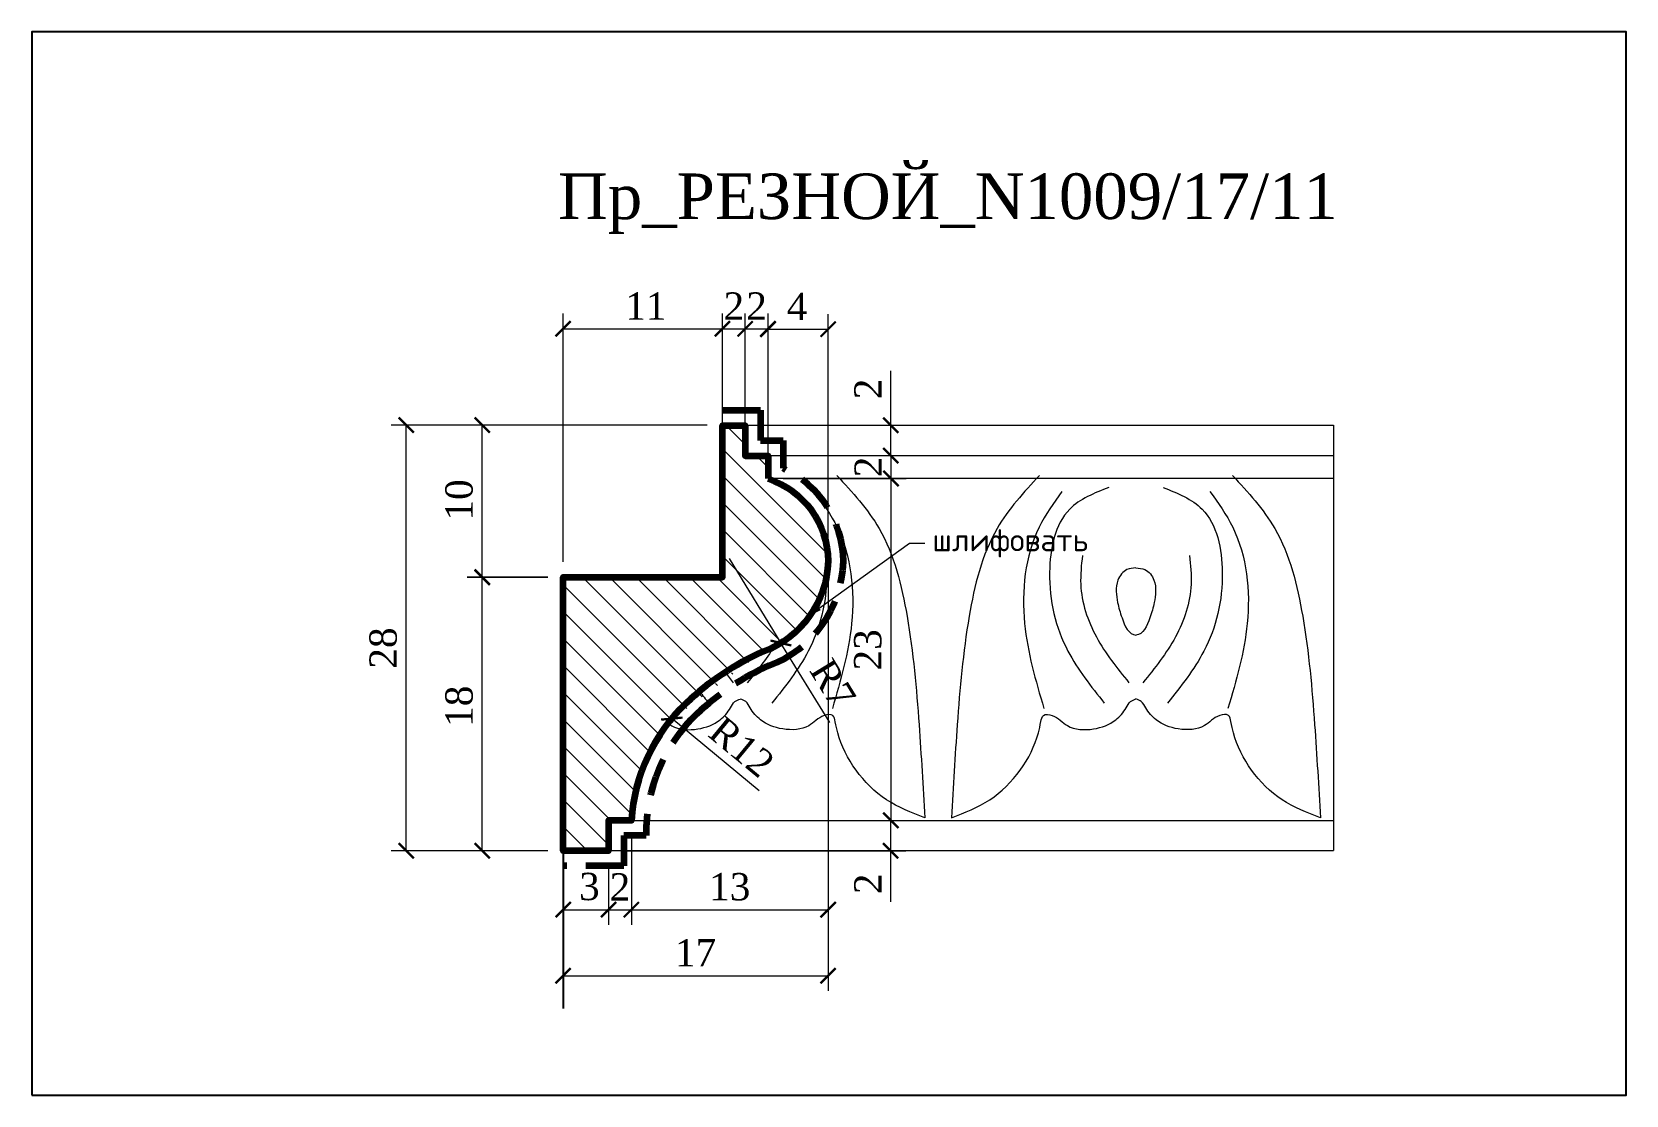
# Model space of a CAD drawing. Header units: millimetres. Extents: x 303772 to 303877, y -93315 to -93245.
import ezdxf
from ezdxf import colors
from ezdxf.entities.mleader import LeaderData, LeaderLine
from ezdxf.math import Vec2, Vec3

# ---------------------------------------------------------------- set-up
doc = ezdxf.new("R2010")
doc.units = ezdxf.units.MM
doc.header["$MEASUREMENT"] = 0
doc.linetypes.add('HIDDEN', pattern=[0.375, 0.25, -0.125])
for name, color, linetype, lineweight in [('0.15', 7, 'Continuous', 15), ('линия 15', 7, 'Continuous', 15), ('линия 50', 1, 'Continuous', 211), ('служебный слой РАЗМЕРЫ', 7, 'Continuous', 9)]:
    doc.layers.add(name, color=color, linetype=linetype, lineweight=lineweight)
doc.layers.add('Outside panel', color=7, linetype='Continuous', lineweight=18, true_color=0x7f5e57)
doc.layers.add('размеры в модели', color=7, linetype='Continuous')
doc.styles.add('ELECT', font='times.ttf')
doc.styles.get("Standard").update_dxf_attribs({"font": 'times.ttf'})
doc.styles.add('ЕСКД профили текст', font='isocpeur.ttf')
doc.dimstyles.new('M_1', dxfattribs={"dimtxt": 1.8, "dimasz": 1, "dimexe": 1, "dimexo": 1, "dimgap": 0.6, "dimtad": 1, "dimdec": 0, "dimdsep": 46, "dimtxsty": 'Standard', "dimblk": 'ARCHTICK', "dimcen": -5, "dimclrd": 7, "dimclre": 7, "dimclrt": 7, "dimadec": 0, "dimazin": 0, "dimtfac": 1, "dimtdec": 0, "dimtmove": 0, "dimatfit": 3, "dimfxl": 1, "dimtolj": 1, "dimtzin": 0, "dimlwd": 5, "dimlwe": 5, "dimarcsym": 0})

# ---------------------------------------------------------------- blocks, each defined once
blk = doc.blocks.new('_ArchTick')
at = {"color": 0, "linetype": 'ByBlock', "const_width": 0.15}
blk.add_lwpolyline([(-0.5, -0.5), (0.5, 0.5)], dxfattribs=at)
blk = doc.blocks.new('*D18')
at = {"layer": 'Defpoints', "color": 0, "ltscale": 1000, "transparency": 16777216}
for p in [(303814.1040802358, -93289.7440319892), (303823.1504737397, -93297.22378696245)]:
    blk.add_point(p, dxfattribs=at)
at = {"layer": 'линия 15', "color": 7, "lineweight": 5, "ltscale": 1000, "transparency": 16777216}
blk.add_line((303819.8648152676, -93294.5071330509), (303814.1040802358, -93289.7440319892), dxfattribs=at)
at = {"layer": 'линия 15', "color": 7, "lineweight": 5, "ltscale": 1000, "transparency": 16777216, "rotation": 140.4153169936644}
blk.add_blockref('_ArchTick', (303814.1040802358, -93289.7440319892), dxfattribs=at)
at = {"layer": 'линия 15', "color": 7, "ltscale": 1000, "transparency": 16777216, "insert": (303818.710958347, -93291.60677507563), "char_height": 1.8, "attachment_point": 5, "rotation": 320.41531699366436}
blk.add_mtext('\\A1;R12', dxfattribs=at)
blk = doc.blocks.new('*D17')
at = {"layer": 'Defpoints', "color": 0, "ltscale": 1000, "transparency": 16777216}
for p in [(303817.8782599604, -93279.2067018626), (303821.290195936, -93284.76768922477)]:
    blk.add_point(p, dxfattribs=at)
at = {"layer": 'линия 15', "color": 7, "lineweight": 5, "ltscale": 1000, "transparency": 16777216}
for p in [(303817.8782599604, -93279.2067018626), (303824.5002090523, -93289.99957003954)]:
    blk.add_line(p, (303821.290195936, -93284.76768922477), dxfattribs=at)
at = {"layer": 'линия 15', "color": 7, "lineweight": 5, "ltscale": 1000, "transparency": 16777216, "rotation": 121.5311385357917}
blk.add_blockref('_ArchTick', (303821.290195936, -93284.76768922477), dxfattribs=at)
at = {"layer": 'линия 15', "color": 7, "ltscale": 1000, "transparency": 16777216, "insert": (303824.7121846901, -93287.44204135826), "char_height": 1.8, "attachment_point": 5, "rotation": 301.5311385357917}
blk.add_mtext('\\A1;R7', dxfattribs=at)
blk = doc.blocks.new('*D15')
at = {"layer": 'Defpoints', "color": 0, "ltscale": 1000, "transparency": 16777216}
for p in [(303811.4383564073, -93296.44258437595), (303809.9383564073, -93298.44258437595), (303811.4383564073, -93302.32369534459)]:
    blk.add_point(p, dxfattribs=at)
at = {"layer": 'линия 15', "color": 7, "lineweight": 5, "ltscale": 1000, "transparency": 16777216}
for p, q in [((303811.4383564073, -93297.44258437595), (303811.4383564073, -93303.32369534459)), ((303809.9383564073, -93299.44258437595), (303809.9383564073, -93303.32369534459)), ((303809.9383564073, -93302.32369534459), (303811.4383564073, -93302.32369534459))]:
    blk.add_line(p, q, dxfattribs=at)
at = {"layer": 'линия 15', "color": 7, "lineweight": 5, "ltscale": 1000, "transparency": 16777216, "rotation": 180}
blk.add_blockref('_ArchTick', (303809.9383564073, -93302.32369534459), dxfattribs=at)
at = {"layer": 'линия 15', "color": 7, "lineweight": 5, "ltscale": 1000, "transparency": 16777216}
blk.add_blockref('_ArchTick', (303811.4383564073, -93302.32369534459), dxfattribs=at)
at = {"layer": 'линия 15', "color": 7, "ltscale": 1000, "transparency": 16777216, "insert": (303810.6883564073, -93300.82369534459), "char_height": 1.8, "attachment_point": 5}
blk.add_mtext('\\A1;2', dxfattribs=at)
blk = doc.blocks.new('*D14')
at = {"layer": 'Defpoints', "color": 0, "ltscale": 1000, "transparency": 16777216}
for p in [(303806.9507867999, -93298.44258437595), (303809.9383564073, -93298.44258437595), (303809.9383564073, -93302.32369534459)]:
    blk.add_point(p, dxfattribs=at)
at = {"layer": 'линия 15', "color": 7, "lineweight": 5, "ltscale": 1000, "transparency": 16777216}
for p, q in [((303806.9507867999, -93299.44258437595), (303806.9507867999, -93303.32369534459)), ((303809.9383564073, -93299.44258437595), (303809.9383564073, -93303.32369534459)), ((303806.9507867999, -93302.32369534459), (303809.9383564073, -93302.32369534459))]:
    blk.add_line(p, q, dxfattribs=at)
at = {"layer": 'линия 15', "color": 7, "lineweight": 5, "ltscale": 1000, "transparency": 16777216, "rotation": 180}
blk.add_blockref('_ArchTick', (303806.9507867999, -93302.32369534459), dxfattribs=at)
at = {"layer": 'линия 15', "color": 7, "lineweight": 5, "ltscale": 1000, "transparency": 16777216}
blk.add_blockref('_ArchTick', (303809.9383564073, -93302.32369534459), dxfattribs=at)
at = {"layer": 'линия 15', "color": 7, "ltscale": 1000, "transparency": 16777216, "insert": (303808.6732003199, -93300.80812216506), "char_height": 1.8, "attachment_point": 5}
blk.add_mtext('\\A1;3', dxfattribs=at)
blk = doc.blocks.new('*D13')
at = {"layer": 'Defpoints', "color": 0, "ltscale": 1000, "transparency": 16777216}
for p in [(303811.4383564073, -93296.44258437595), (303809.9383564073, -93298.44258437595), (303828.5172281229, -93298.44258437595)]:
    blk.add_point(p, dxfattribs=at)
at = {"layer": 'линия 15', "color": 7, "lineweight": 5, "ltscale": 1000, "transparency": 16777216}
for p, q in [((303812.4383564073, -93296.44258437595), (303829.5172281229, -93296.44258437595)), ((303828.5172281229, -93296.44258437595), (303828.5172281229, -93298.44258437595)), ((303810.9383564073, -93298.44258437595), (303829.5172281229, -93298.44258437595)), ((303828.5172281229, -93298.44258437595), (303828.5172281229, -93301.80408401562))]:
    blk.add_line(p, q, dxfattribs=at)
for p, rotation in [((303828.5172281229, -93296.44258437595), 90), ((303828.5172281229, -93298.44258437595), 270)]:
    blk.add_blockref('_ArchTick', p, dxfattribs=dict(at, rotation=rotation))
at = {"layer": 'линия 15', "color": 7, "ltscale": 1000, "transparency": 16777216, "insert": (303827.0172281229, -93300.62333419581), "char_height": 1.8, "attachment_point": 5, "rotation": 90}
blk.add_mtext('\\A1;2', dxfattribs=at)
blk = doc.blocks.new('*D12')
at = {"layer": 'Defpoints', "color": 0, "ltscale": 1000, "transparency": 16777216}
for p in [(303820.4383564073, -93273.94258437595), (303811.4383564073, -93296.44258437595), (303828.5321165839, -93296.44258437595)]:
    blk.add_point(p, dxfattribs=at)
at = {"layer": 'линия 15', "color": 7, "lineweight": 5, "ltscale": 1000, "transparency": 16777216}
for p, q in [((303821.4383564073, -93273.94258437595), (303829.5321165839, -93273.94258437595)), ((303828.5321165839, -93273.94258437595), (303828.5321165839, -93296.44258437595)), ((303812.4383564073, -93296.44258437595), (303829.5321165839, -93296.44258437595))]:
    blk.add_line(p, q, dxfattribs=at)
for p, rotation in [((303828.5321165839, -93273.94258437595), 90), ((303828.5321165839, -93296.44258437595), 270)]:
    blk.add_blockref('_ArchTick', p, dxfattribs=dict(at, rotation=rotation))
at = {"layer": 'линия 15', "color": 7, "ltscale": 1000, "transparency": 16777216, "insert": (303827.0165434044, -93285.2201961161), "char_height": 1.8, "attachment_point": 5, "rotation": 90}
blk.add_mtext('\\A1;23', dxfattribs=at)
blk = doc.blocks.new('*D11')
at = {"layer": 'Defpoints', "color": 0, "ltscale": 1000, "transparency": 16777216}
for p in [(303824.4001533333, -93264.10693706243), (303820.4383564073, -93273.92287966357), (303824.4001533333, -93279.38218512373)]:
    blk.add_point(p, dxfattribs=at)
at = {"layer": 'линия 15', "color": 7, "lineweight": 5, "ltscale": 1000, "transparency": 16777216}
for p, q in [((303820.4383564073, -93272.92287966357), (303820.4383564073, -93263.10693706243)), ((303820.4383564073, -93264.10693706243), (303824.4001533333, -93264.10693706243)), ((303824.4001533333, -93278.38218512373), (303824.4001533333, -93263.10693706243))]:
    blk.add_line(p, q, dxfattribs=at)
at = {"layer": 'линия 15', "color": 7, "lineweight": 5, "ltscale": 1000, "transparency": 16777216, "rotation": 180}
blk.add_blockref('_ArchTick', (303820.4383564073, -93264.10693706243), dxfattribs=at)
at = {"layer": 'линия 15', "color": 7, "lineweight": 5, "ltscale": 1000, "transparency": 16777216}
blk.add_blockref('_ArchTick', (303824.4001533333, -93264.10693706243), dxfattribs=at)
at = {"layer": 'линия 15', "color": 7, "ltscale": 1000, "transparency": 16777216, "insert": (303822.3499695255, -93262.60693706243), "char_height": 1.8, "attachment_point": 5}
blk.add_mtext('\\A1;4', dxfattribs=at)
blk = doc.blocks.new('*D10')
at = {"layer": 'Defpoints', "color": 0, "ltscale": 1000, "transparency": 16777216}
for p in [(303820.4383564073, -93272.42287966357), (303820.4383564073, -93273.92287966357), (303828.5321165839, -93273.92287966357)]:
    blk.add_point(p, dxfattribs=at)
at = {"layer": 'размеры в модели', "color": 7, "lineweight": 5, "ltscale": 1000, "transparency": 16777216}
for p, q in [((303821.4383564073, -93272.42287966357), (303829.5321165839, -93272.42287966357)), ((303828.5321165839, -93272.42287966357), (303828.5321165839, -93273.92287966357)), ((303821.4383564073, -93273.92287966357), (303829.5321165839, -93273.92287966357))]:
    blk.add_line(p, q, dxfattribs=at)
for p, rotation in [((303828.5321165839, -93272.42287966357), 90), ((303828.5321165839, -93273.92287966357), 270)]:
    blk.add_blockref('_ArchTick', p, dxfattribs=dict(at, rotation=rotation))
at = {"layer": 'размеры в модели', "color": 7, "ltscale": 1000, "transparency": 16777216, "insert": (303827.0321165839, -93273.17287966351), "char_height": 1.8, "attachment_point": 5, "rotation": 90}
blk.add_mtext('\\A1;2', dxfattribs=at)
blk = doc.blocks.new('*D9')
at = {"layer": 'Defpoints', "color": 0, "ltscale": 1000, "transparency": 16777216}
for p in [(303818.9383564073, -93270.42287966357), (303818.9929160411, -93272.42287966357), (303828.5206639215, -93272.42287966357)]:
    blk.add_point(p, dxfattribs=at)
at = {"layer": 'размеры в модели', "color": 7, "lineweight": 5, "ltscale": 1000, "transparency": 16777216}
for p, q in [((303828.5206639215, -93270.42287966357), (303828.5206639215, -93266.85657850916)), ((303819.9383564073, -93270.42287966357), (303829.5206639215, -93270.42287966357)), ((303828.5206639215, -93272.42287966357), (303828.5206639215, -93270.42287966357)), ((303819.9929160411, -93272.42287966357), (303829.5206639215, -93272.42287966357))]:
    blk.add_line(p, q, dxfattribs=at)
for p, rotation in [((303828.5206639215, -93270.42287966357), 90), ((303828.5206639215, -93272.42287966357), 270)]:
    blk.add_blockref('_ArchTick', p, dxfattribs=dict(at, rotation=rotation))
at = {"layer": 'размеры в модели', "color": 7, "ltscale": 1000, "transparency": 16777216, "insert": (303827.0206639215, -93268.03732832885), "char_height": 1.8, "attachment_point": 5, "rotation": 90}
blk.add_mtext('\\A1;2', dxfattribs=at)
blk = doc.blocks.new('*D8')
at = {"layer": 'Defpoints', "color": 0, "ltscale": 1000, "transparency": 16777216}
for p in [(303820.4383564073, -93264.0809872837), (303818.9383564073, -93272.42287966357), (303820.4383564073, -93272.42287966357)]:
    blk.add_point(p, dxfattribs=at)
at = {"layer": 'размеры в модели', "color": 7, "lineweight": 5, "ltscale": 1000, "transparency": 16777216}
for p, q in [((303818.9383564073, -93271.42287966357), (303818.9383564073, -93263.0809872837)), ((303820.4383564073, -93271.42287966357), (303820.4383564073, -93263.0809872837)), ((303818.9383564073, -93264.0809872837), (303820.4383564073, -93264.0809872837))]:
    blk.add_line(p, q, dxfattribs=at)
at = {"layer": 'размеры в модели', "color": 7, "lineweight": 5, "ltscale": 1000, "transparency": 16777216, "rotation": 180}
blk.add_blockref('_ArchTick', (303818.9383564073, -93264.0809872837), dxfattribs=at)
at = {"layer": 'размеры в модели', "color": 7, "lineweight": 5, "ltscale": 1000, "transparency": 16777216}
blk.add_blockref('_ArchTick', (303820.4383564073, -93264.0809872837), dxfattribs=at)
at = {"layer": 'размеры в модели', "color": 7, "ltscale": 1000, "transparency": 16777216, "insert": (303819.6883564073, -93262.5809872837), "char_height": 1.8, "attachment_point": 5}
blk.add_mtext('\\A1;2', dxfattribs=at)
blk = doc.blocks.new('*D7')
at = {"layer": 'Defpoints', "color": 0, "ltscale": 1000, "transparency": 16777216}
for p in [(303818.9383564073, -93264.0809872837), (303817.4383564073, -93270.42287966357), (303818.9383564073, -93270.42287966357)]:
    blk.add_point(p, dxfattribs=at)
at = {"layer": 'размеры в модели', "color": 7, "lineweight": 5, "ltscale": 1000, "transparency": 16777216}
for p, q in [((303817.4383564073, -93269.42287966357), (303817.4383564073, -93263.0809872837)), ((303818.9383564073, -93269.42287966357), (303818.9383564073, -93263.0809872837)), ((303817.4383564073, -93264.0809872837), (303818.9383564073, -93264.0809872837))]:
    blk.add_line(p, q, dxfattribs=at)
at = {"layer": 'размеры в модели', "color": 7, "lineweight": 5, "ltscale": 1000, "transparency": 16777216, "rotation": 180}
blk.add_blockref('_ArchTick', (303817.4383564073, -93264.0809872837), dxfattribs=at)
at = {"layer": 'размеры в модели', "color": 7, "lineweight": 5, "ltscale": 1000, "transparency": 16777216}
blk.add_blockref('_ArchTick', (303818.9383564073, -93264.0809872837), dxfattribs=at)
at = {"layer": 'размеры в модели', "color": 7, "ltscale": 1000, "transparency": 16777216, "insert": (303818.1883564073, -93262.5809872837), "char_height": 1.8, "attachment_point": 5}
blk.add_mtext('\\A1;2', dxfattribs=at)
blk = doc.blocks.new('*D6')
at = {"layer": 'Defpoints', "color": 0, "ltscale": 1000, "transparency": 16777216}
for p in [(303817.4383564073, -93264.0809872837), (303806.9383564073, -93280.42287966357), (303817.4383564073, -93280.42287966357)]:
    blk.add_point(p, dxfattribs=at)
at = {"layer": 'размеры в модели', "color": 7, "lineweight": 5, "ltscale": 1000, "transparency": 16777216}
for p, q in [((303806.9383564073, -93279.42287966357), (303806.9383564073, -93263.0809872837)), ((303817.4383564073, -93279.42287966357), (303817.4383564073, -93263.0809872837)), ((303806.9383564073, -93264.0809872837), (303817.4383564073, -93264.0809872837))]:
    blk.add_line(p, q, dxfattribs=at)
at = {"layer": 'размеры в модели', "color": 7, "lineweight": 5, "ltscale": 1000, "transparency": 16777216, "rotation": 180}
blk.add_blockref('_ArchTick', (303806.9383564073, -93264.0809872837), dxfattribs=at)
at = {"layer": 'размеры в модели', "color": 7, "lineweight": 5, "ltscale": 1000, "transparency": 16777216}
blk.add_blockref('_ArchTick', (303817.4383564073, -93264.0809872837), dxfattribs=at)
at = {"layer": 'размеры в модели', "color": 7, "ltscale": 1000, "transparency": 16777216, "insert": (303812.3934848806, -93262.5809872837), "char_height": 1.8, "attachment_point": 5}
blk.add_mtext('\\A1;11', dxfattribs=at)
blk = doc.blocks.new('*D5')
at = {"layer": 'Defpoints', "color": 0, "ltscale": 1000, "transparency": 16777216}
for p in [(303801.6149678831, -93270.42287966357), (303817.4383564073, -93270.42287966357), (303806.9383564073, -93280.45831972903)]:
    blk.add_point(p, dxfattribs=at)
at = {"layer": 'размеры в модели', "color": 7, "lineweight": 5, "ltscale": 1000, "transparency": 16777216}
for p, q in [((303816.4383564073, -93270.42287966357), (303800.6149678831, -93270.42287966357)), ((303801.6149678831, -93280.45831972903), (303801.6149678831, -93270.42287966357)), ((303805.9383564073, -93280.45831972903), (303800.6149678831, -93280.45831972903))]:
    blk.add_line(p, q, dxfattribs=at)
for p, rotation in [((303801.6149678831, -93270.42287966357), 90), ((303801.6149678831, -93280.45831972903), 270)]:
    blk.add_blockref('_ArchTick', p, dxfattribs=dict(at, rotation=rotation))
at = {"layer": 'размеры в модели', "color": 7, "ltscale": 1000, "transparency": 16777216, "insert": (303800.0993947036, -93275.34815012499), "char_height": 1.8, "attachment_point": 5, "rotation": 90}
blk.add_mtext('\\A1;10', dxfattribs=at)
blk = doc.blocks.new('*D4')
at = {"layer": 'Defpoints', "color": 0, "ltscale": 1000, "transparency": 16777216}
for p in [(303801.6149678831, -93280.42287966357), (303806.9383564073, -93280.42287966357), (303806.9383564073, -93298.44258437595)]:
    blk.add_point(p, dxfattribs=at)
at = {"layer": 'размеры в модели', "color": 7, "lineweight": 5, "ltscale": 1000, "transparency": 16777216}
for p, q in [((303805.9383564073, -93280.42287966357), (303800.6149678831, -93280.42287966357)), ((303801.6149678831, -93298.44258437595), (303801.6149678831, -93280.42287966357)), ((303805.9383564073, -93298.44258437595), (303800.6149678831, -93298.44258437595))]:
    blk.add_line(p, q, dxfattribs=at)
for p, rotation in [((303801.6149678831, -93280.42287966357), 90), ((303801.6149678831, -93298.44258437595), 270)]:
    blk.add_blockref('_ArchTick', p, dxfattribs=dict(at, rotation=rotation))
at = {"layer": 'размеры в модели', "color": 7, "ltscale": 1000, "transparency": 16777216, "insert": (303800.0993947036, -93288.93301763834), "char_height": 1.8, "attachment_point": 5, "rotation": 90}
blk.add_mtext('\\A1;18', dxfattribs=at)
blk = doc.blocks.new('*D3')
at = {"layer": 'Defpoints', "color": 0, "ltscale": 1000, "transparency": 16777216}
for p in [(303824.3952533341, -93279.16652305529), (303806.9383564073, -93298.44258437595), (303824.3952533341, -93306.67749286888)]:
    blk.add_point(p, dxfattribs=at)
at = {"layer": 'размеры в модели', "color": 7, "lineweight": 5, "ltscale": 1000, "transparency": 16777216}
for p, q in [((303824.3952533341, -93280.16652305529), (303824.3952533341, -93307.67749286888)), ((303806.9383564073, -93299.44258437595), (303806.9383564073, -93307.67749286888)), ((303806.9383564073, -93306.67749286888), (303824.3952533341, -93306.67749286888))]:
    blk.add_line(p, q, dxfattribs=at)
at = {"layer": 'размеры в модели', "color": 7, "lineweight": 5, "ltscale": 1000, "transparency": 16777216, "rotation": 180}
blk.add_blockref('_ArchTick', (303806.9383564073, -93306.67749286888), dxfattribs=at)
at = {"layer": 'размеры в модели', "color": 7, "lineweight": 5, "ltscale": 1000, "transparency": 16777216}
blk.add_blockref('_ArchTick', (303824.3952533341, -93306.67749286888), dxfattribs=at)
at = {"layer": 'размеры в модели', "color": 7, "ltscale": 1000, "transparency": 16777216, "insert": (303815.6668048706, -93305.15932415944), "char_height": 1.8, "attachment_point": 5}
blk.add_mtext('\\A1;17', dxfattribs=at)
blk = doc.blocks.new('*D2')
at = {"layer": 'Defpoints', "color": 0, "ltscale": 1000, "transparency": 16777216}
for p in [(303796.6149678831, -93270.42287966357), (303817.4383564073, -93270.42287966357), (303806.9383564073, -93298.44258437595)]:
    blk.add_point(p, dxfattribs=at)
at = {"layer": 'размеры в модели', "color": 7, "lineweight": 5, "ltscale": 1000, "transparency": 16777216}
for p, q in [((303816.4383564073, -93270.42287966357), (303795.6149678831, -93270.42287966357)), ((303796.6149678831, -93298.44258437595), (303796.6149678831, -93270.42287966357)), ((303805.9383564073, -93298.44258437595), (303795.6149678831, -93298.44258437595))]:
    blk.add_line(p, q, dxfattribs=at)
for p, rotation in [((303796.6149678831, -93270.42287966357), 90), ((303796.6149678831, -93298.44258437595), 270)]:
    blk.add_blockref('_ArchTick', p, dxfattribs=dict(at, rotation=rotation))
at = {"layer": 'размеры в модели', "color": 7, "ltscale": 1000, "transparency": 16777216, "insert": (303795.0993947036, -93285.0983136852), "char_height": 1.8, "attachment_point": 5, "rotation": 90}
blk.add_mtext('\\A1;28', dxfattribs=at)

msp = doc.modelspace()

# ---------------------------------------------------------------- hatches: boundary and pattern name
at = {"layer": 'Outside panel', "ltscale": 1000}
h = msp.add_hatch(dxfattribs=at)
h.set_pattern_fill('ANSI31', color=256, scale=10, angle=90)
h.set_pattern_definition([(135, (-3888.572485291399, 624.3884520631691), (-0.8838834764831844, -0.8838834764831844), [])])
edge = h.paths.add_edge_path()
edge.add_arc((303818.62113236, -93279.42865212557), 5.779207782315668, 0.4606845573188328, 71.67288563717318)
edge.add_line((303820.4383564073, -93273.94258437595), (303820.4383564073, -93272.44258437595))
edge.add_line((303820.4383564073, -93272.44258437595), (303818.9383564073, -93272.44258437595))
edge.add_line((303818.9383564073, -93272.44258437595), (303818.9383564073, -93270.44258437595))
edge.add_line((303818.9383564073, -93270.44258437595), (303817.4383564073, -93270.44258437595))
edge.add_line((303817.4383564073, -93270.44258437595), (303817.4383564073, -93280.44258437595))
edge.add_line((303817.4383564073, -93280.44258437595), (303806.9507867999, -93280.44258437595))
edge.add_line((303806.9507867999, -93280.44258437595), (303806.9507867999, -93298.42287966357))
edge.add_line((303806.9507867999, -93298.42287966357), (303809.9383564073, -93298.42287966357))
edge.add_line((303809.9383564073, -93298.42287966357), (303809.9383564073, -93296.44258437595))
edge.add_line((303809.9383564073, -93296.44258437595), (303811.4383564073, -93296.44258437595))
edge.add_arc((303823.1504737395, -93297.2237869625), 11.73814167088302, 151.4689321022273, 176.1840025242798, ccw=False)
edge.add_spline(control_points=[(303812.8113978743, -93291.64643165487), (303812.8202722398, -93291.63665777395), (303812.8291205793, -93291.62685861342), (303812.837942695, -93291.61703448519)], knot_values=[10.49856974290953, 10.49856974290953, 10.49856974290953, 10.49856974290953, 10.5145092384345, 10.5145092384345, 10.5145092384345, 10.5145092384345], degree=3, periodic=0)
edge.add_arc((303823.1504737395, -93297.2237869625), 11.73814167088302, 141.230321057931, 151.4678063120769, ccw=False)
edge.add_spline(control_points=[(303814.0200246419, -93289.82716764021), (303814.0128644778, -93289.84272131757), (303814.0056379442, -93289.85826091329), (303813.9983455152, -93289.87378568023)], knot_values=[11.36720105813923, 11.36720105813923, 11.36720105813923, 11.36720105813923, 11.38852823603277, 11.38852823603277, 11.38852823603277, 11.38852823603277], degree=3, periodic=0)
edge.add_spline(control_points=[(303812.837942695, -93291.61703448519), (303813.3098864788, -93291.09148750227), (303813.7067835176, -93290.4944886089), (303813.9983455152, -93289.87378568023)], knot_values=[10.5145092384345, 10.5145092384345, 10.5145092384345, 10.5145092384345, 11.36720105813923, 11.36720105813923, 11.36720105813923, 11.36720105813923], degree=3, periodic=0)
edge.add_arc((303823.1504737395, -93297.2237869625), 11.73814167088301, 133.4837273962516, 141.2323298248331, ccw=False)
edge.add_arc((303827.2740369801, -93301.50475912001), 17.68196976519673, 113.82140479598101, 133.6327461424267, ccw=False)
edge.add_arc((303817.8782599602, -93279.20670186251), 6.524253792125866, 290.2135198821786, 358.4587259666848)

# ---------------------------------------------------------------- linework, layer by layer
at = {"color": 6, "ltscale": 1000}
msp.add_lwpolyline([(303771.9558725798, -93314.53220951658), (303876.9558725798, -93314.53220951658), (303876.9558725798, -93244.53220951658), (303771.9558725798, -93244.53220951658)], close=True, dxfattribs=at)
at = {"ltscale": 100}
msp.add_lwpolyline([(303806.9383564073, -93293.82859585894), (303806.9383564073, -93308.82859585894)], dxfattribs=at)
at = {"layer": '0.15', "color": 7, "ltscale": 1000}
for p, q in [((303817.4383564073, -93270.42287966357), (303857.6800834072, -93270.42287966357)), ((303857.6800834072, -93270.42287966354), (303857.6800834072, -93298.42287966359)), ((303818.9383564073, -93272.42287966357), (303857.6800834071, -93272.42287966357)), ((303820.4383564073, -93273.92287966357), (303857.6800834072, -93273.92287966357)), ((303811.4383564073, -93296.44258437595), (303857.6800834071, -93296.44258437594)), ((303806.9383564073, -93298.42287966357), (303857.6800834072, -93298.42287966357))]:
    msp.add_line(p, q, dxfattribs=at)
for points, knots in [([(303824.9721100661, -93273.73063140528), (303825.9927492837, -93274.84071097766), (303828.4009863424, -93277.45998595595), (303829.8278545366, -93283.39699737317), (303830.395084362, -93289.78976300705), (303830.6457274131, -93294.22767150545), (303830.7612018762, -93296.27227277283), (303829.8939717105, -93295.9379034551), (303827.3311620664, -93294.94978640582), (303825.3219158616, -93292.13982903842), (303824.9000411785, -93290.08046117911), (303824.7588659865, -93289.4053729196), (303823.8246637377, -93289.54251380582), (303823.0999772188, -93290.4724862537), (303821.4162334725, -93290.54771972216), (303820.0205430678, -93290.01979380455), (303819.3320339669, -93289.21747161385), (303819.0353110372, -93288.60092499648), (303818.7422239704, -93288.49862253213), (303818.6136910445, -93288.45375792861)], [0, 0, 0, 0, 1.646395945823959, 3.884733862820404, 6.5322239704513, 8.793973552513371, 8.793973552513371, 8.793973552513371, 9.820082953846146, 11.8262978117786, 12.10628147122874, 12.26825981476197, 12.47981327416693, 12.92468771423219, 13.56428830298656, 14.14534825900359, 14.53167750340723, 14.71761316973924, 14.86284716464221, 14.86284716464221, 14.86284716464221, 14.86284716464221]), ([(303838.3124360704, -93273.72896626066), (303837.2917968531, -93274.83904583311), (303834.8835597944, -93277.45832081133), (303833.4566915999, -93283.39533222861), (303832.8894617748, -93289.78809786245), (303832.6388187234, -93294.2260063609), (303832.5233442603, -93296.2706076282), (303833.3905744263, -93295.93623831047), (303835.9533840701, -93294.94812126127), (303837.9626302749, -93292.1381638938), (303838.384504958, -93290.07879603449), (303838.52568015, -93289.40370777505), (303839.4598823991, -93289.54084866127), (303840.1845689177, -93290.47082110915), (303841.868312664, -93290.54605457754), (303843.264003069, -93290.01812866), (303843.9525121697, -93289.2158064693), (303844.2492350994, -93288.59925985186), (303844.5423221661, -93288.49695738759), (303844.6708550923, -93288.45209278399)], [0, 0, 0, 0, 1.646395945823959, 3.884733862820404, 6.5322239704513, 8.793973552513371, 8.793973552513371, 8.793973552513371, 9.820082953846146, 11.8262978117786, 12.10628147122874, 12.26825981476197, 12.47981327416693, 12.92468771423219, 13.56428830298656, 14.14534825900359, 14.53167750340723, 14.71761316973924, 14.86284716464221, 14.86284716464221, 14.86284716464221, 14.86284716464221]), ([(303838.3124360704, -93273.72896626068), (303837.2917968531, -93274.83904583305), (303834.8835597944, -93277.45832081135), (303833.4566915999, -93283.39533222857), (303832.8894617748, -93289.78809786245), (303832.6388187234, -93294.22600636084), (303832.5233442603, -93296.27060762822), (303833.3905744263, -93295.93623831049), (303835.9533840704, -93294.94812126122), (303837.9626302749, -93292.13816389382), (303838.384504958, -93290.0787960345), (303838.52568015, -93289.403707775), (303839.4598823991, -93289.54084866121), (303840.1845689177, -93290.47082110909), (303841.868312664, -93290.54605457756), (303843.264003069, -93290.01812865994), (303843.95251217, -93289.21580646925), (303844.2492350994, -93288.59925985188), (303844.5423221661, -93288.49695738753), (303844.6708550923, -93288.452092784)], [0, 0, 0, 0, 1.646395945823959, 3.884733862820404, 6.5322239704513, 8.793973552513371, 8.793973552513371, 8.793973552513371, 9.820082953846146, 11.8262978117786, 12.10628147122874, 12.26825981476197, 12.47981327416693, 12.92468771423219, 13.56428830298656, 14.14534825900359, 14.53167750340723, 14.71761316973924, 14.86284716464221, 14.86284716464221, 14.86284716464221, 14.86284716464221]), ([(303851.0292741139, -93273.72896626068), (303852.0499133315, -93274.83904583305), (303854.4581503902, -93277.45832081135), (303855.8850185844, -93283.39533222857), (303856.4522484098, -93289.78809786245), (303856.7028914609, -93294.22600636084), (303856.818365924, -93296.27060762822), (303855.9511357583, -93295.93623831049), (303853.3883261142, -93294.94812126122), (303851.3790799094, -93292.13816389382), (303850.9572052263, -93290.0787960345), (303850.8160300343, -93289.403707775), (303849.8818277855, -93289.54084866121), (303849.1571412666, -93290.47082110909), (303847.4733975203, -93290.54605457756), (303846.0777071156, -93290.01812865994), (303845.3891980147, -93289.21580646925), (303845.0924750849, -93288.59925985188), (303844.7993880181, -93288.49695738753), (303844.6708550923, -93288.452092784)], [0, 0, 0, 0, 1.646395945823959, 3.884733862820404, 6.5322239704513, 8.793973552513371, 8.793973552513371, 8.793973552513371, 9.820082953846146, 11.8262978117786, 12.10628147122874, 12.26825981476197, 12.47981327416693, 12.92468771423219, 13.56428830298656, 14.14534825900359, 14.53167750340723, 14.71761316973924, 14.86284716464221, 14.86284716464221, 14.86284716464221, 14.86284716464221]), ([(303824.3034690241, -93280.33921059541), (303824.2946932624, -93282.13407119733), (303823.523822053, -93285.17433608195), (303821.5720861737, -93287.62376752222), (303820.6950592923, -93288.724437567)], [7.523893702017435, 7.523893702017435, 7.523893702017435, 7.523893702017435, 12.63986222415619, 16.8147988150266, 16.8147988150266, 16.8147988150266, 16.8147988150266]), ([(303813.8640507108, -93290.04421056705), (303813.9405588206, -93290.10415301021), (303814.4647361267, -93290.48755897513), (303815.8111486163, -93290.54771972216), (303817.2068390212, -93290.01979380455), (303817.8953481222, -93289.21747161385), (303818.1920710516, -93288.60092499648), (303818.4851581184, -93288.49862253213), (303818.6136910445, -93288.45375792861)], [12.81349647918345, 12.81349647918345, 12.81349647918345, 12.81349647918345, 12.92468771423219, 13.56428830298656, 14.14534825900359, 14.53167750340723, 14.71761316973924, 14.86284716464221, 14.86284716464221, 14.86284716464221, 14.86284716464221])]:
    msp.add_open_spline(points, degree=3, knots=knots, dxfattribs=at)
for points in [[(303842.8839746572, -93274.52249921409), (303840.3072817288, -93275.95724313501), (303838.982124288, -93280.11431848057), (303840.1968487992, -93285.30145999561), (303842.5894868446, -93288.72277242239)], [(303846.4577355274, -93274.52249921409), (303849.0344284559, -93275.95724313501), (303850.3595858965, -93280.11431848057), (303849.1448613854, -93285.30145999561), (303846.75222334, -93288.72277242239)], [(303823.485263428, -93274.78847089276), (303824.9912887358, -93277.1503817027), (303825.9455454146, -93283.47949726638), (303824.6763587622, -93289.0755716581)], [(303839.7992827088, -93274.78680574815), (303838.293257401, -93277.14871655809), (303837.339000722, -93283.47783212177), (303838.6081873746, -93289.0739065135)], [(303849.5424274757, -93274.78680574815), (303851.0484527836, -93277.14871655809), (303852.0027094624, -93283.47783212177), (303850.73352281, -93289.0739065135)], [(303841.1449200268, -93279.00289699837), (303841.0364294796, -93280.90046246636), (303842.067136824, -93284.37027757161), (303844.2099241375, -93287.37926452179)], [(303844.6708550923, -93279.82508473622), (303844.0774975658, -93279.93617928577), (303843.484140042, -93280.63448788304), (303843.4672710936, -93282.09871204197), (303843.754275154, -93283.11650106359), (303844.6708550923, -93284.24506074276), (303844.6864697625, -93284.24506074276)], [(303844.6708550923, -93279.82508473622), (303845.2642126188, -93279.93617928577), (303845.8575701426, -93280.63448788304), (303845.8744390907, -93282.09871204197), (303845.5874350306, -93283.11650106359), (303844.6708550923, -93284.24506074276), (303844.6552404221, -93284.24506074276)], [(303848.1967901578, -93279.00289699837), (303848.305280705, -93280.90046246636), (303847.2745733607, -93284.37027757161), (303845.1317860471, -93287.37926452179)]]:
    msp.add_spline(points, degree=3, dxfattribs=at)
for points in [[(303820.8362347324, -93285.02187793823), (303820.3117893424, -93285.85309212373), (303819.6932056709, -93286.61701089508), (303819.0746219993, -93287.3809296664)], [(303817.6054989451, -93286.70031968302), (303817.7862881087, -93286.92835576512), (303817.9695240992, -93287.15464271576), (303818.1527600897, -93287.3809296664)], [(303815.9195975883, -93287.95010084783), (303816.1218014801, -93288.20923270196), (303816.3270621385, -93288.46683513449), (303816.5323227968, -93288.724437567)], [(303812.8113978743, -93291.64643165487), (303813.306885135, -93291.10072126408), (303813.7212392617, -93290.47620462696), (303814.0200246419, -93289.82716764021)]]:
    msp.add_open_spline(points, degree=3, dxfattribs=at)
at = {"layer": 'линия 50', "color": 7}
msp.add_lwpolyline([(303820.4383564073, -93273.94258437595, -0.3211236016202891), (303824.4001533333, -93279.38218512373, -0.3069009842394096), (303820.1325177965, -93285.32913676636, 0.08665924357700613), (303815.072888757, -93288.7069453686, 0.1885013313226407), (303811.4383564073, -93296.44258437595), (303809.9383564073, -93296.44258437595), (303809.9383564073, -93298.44258437595), (303806.9383564073, -93298.44258437595), (303806.9383564073, -93280.44258437595), (303817.4383564073, -93280.44258437595), (303817.4383564073, -93270.44258437595), (303818.9383564073, -93270.44258437595), (303818.9383564073, -93272.44258437595), (303820.4383564073, -93272.44258437595)], format="xyb", close=True, dxfattribs=at)
at = {"layer": 'линия 50', "color": 1, "linetype": 'HIDDEN', "ltscale": 10, "true_color": 0xff0909}
msp.add_lwpolyline([(303817.4383564073, -93269.44258437595), (303819.9383564073, -93269.44258437595), (303819.9383564073, -93271.44258437595), (303821.4383564073, -93271.44258437595), (303821.4383564073, -93273.26254258848, -0.2921007683692444), (303825.4002393796, -93279.39169035472, -0.3063311407659657), (303820.5090495842, -93286.25605226398, 0.08622737177095564), (303815.7619736295, -93289.43162727033, 0.2111463318298691), (303812.414561378, -93297.44258437595), (303810.9383564073, -93297.44258437595), (303810.9383564073, -93299.44258437595), (303806.9507867999, -93299.44258437595)], format="xyb", dxfattribs=at)

# ---------------------------------------------------------------- texts
at = {"color": 7, "ltscale": 1000, "style": 'ELECT'}
msp.add_text('Пр_РЕЗНОЙ_N1009/17/11', height=3, dxfattribs=at).set_placement((303806.6174339821, -93256.853619168))

# ---------------------------------------------------------------- dimensions: what is measured, and where the dimension line sits
at = {"layer": 'линия 15', "color": 7, "ltscale": 1000}
for base, p1, p2, picture, middle in [((303824.4001533333, -93264.10693706243), (303820.4383564073, -93273.92287966357), (303824.4001533333, -93279.38218512373), '*D11', (303822.3499695255, -93264.10693706243)), ((303811.4383564073, -93302.32369534459), (303809.9383564073, -93298.44258437595), (303811.4383564073, -93296.44258437595), '*D15', (303810.6883564073, -93302.32369534459)), ((303809.9383564073, -93302.32369534459), (303806.9507867999, -93298.44258437595), (303809.9383564073, -93298.44258437595), '*D14', (303808.6732003199, -93302.32369534459))]:
    dim = msp.add_linear_dim(base=base, p1=p1, p2=p2, dimstyle='M_1', dxfattribs=at)
    dim.commit()
    dim.dimension.update_dxf_attribs({"geometry": picture, "text_midpoint": middle, "dimtype": 128})
for base, p1, p2, picture, middle in [((303828.5321165839, -93296.44258437595), (303820.4383564073, -93273.94258437595), (303811.4383564073, -93296.44258437595), '*D12', (303828.5321165839, -93285.2201961161)), ((303828.5172281229, -93298.44258437595), (303811.4383564073, -93296.44258437595), (303809.9383564073, -93298.44258437595), '*D13', (303828.5172281229, -93300.62333419581))]:
    dim = msp.add_linear_dim(base=base, p1=p1, p2=p2, angle=90, dimstyle='M_1', dxfattribs=at)
    dim.commit()
    dim.dimension.update_dxf_attribs({"geometry": picture, "text_midpoint": middle, "dimtype": 128})
msp.add_linear_dim(base=(303824.4001533333, -93302.32369534459), p1=(303811.4383564073, -93296.44258437595), p2=(303824.4001533333, -93279.38218512373), dimstyle='M_1', dxfattribs=at).render()
dim = msp.add_radius_dim(center=(303817.8782599604, -93279.2067018626), mpoint=(303821.290195936, -93284.76768922477), dimstyle='M_1', dxfattribs=at)
dim.commit()
dim.dimension.update_dxf_attribs({"geometry": '*D17', "text_midpoint": (303824.7121846901, -93287.44204135826)})
dim = msp.add_radius_dim(center=(303823.1504737397, -93297.22378696245), mpoint=(303814.1040802358, -93289.7440319892), dimstyle='M_1', dxfattribs=at)
dim.commit()
dim.dimension.update_dxf_attribs({"geometry": '*D18', "text_midpoint": (303817.7551313707, -93292.7628005042), "dimtype": 132})
at = {"layer": 'размеры в модели', "color": 5, "ltscale": 1000}
for base, p1, p2, picture, middle in [((303817.4383564073, -93264.0809872837), (303806.9383564073, -93280.42287966357), (303817.4383564073, -93280.42287966357), '*D6', (303812.3934848806, -93264.0809872837)), ((303818.9383564073, -93264.0809872837), (303817.4383564073, -93270.42287966357), (303818.9383564073, -93270.42287966357), '*D7', (303818.1883564073, -93264.0809872837)), ((303820.4383564073, -93264.0809872837), (303818.9383564073, -93272.42287966357), (303820.4383564073, -93272.42287966357), '*D8', (303819.6883564073, -93264.0809872837))]:
    dim = msp.add_linear_dim(base=base, p1=p1, p2=p2, dimstyle='M_1', dxfattribs=at)
    dim.commit()
    dim.dimension.update_dxf_attribs({"geometry": picture, "text_midpoint": middle, "dimtype": 128})
for base, p1, p2, picture, middle in [((303828.5206639215, -93272.42287966357), (303818.9383564073, -93270.42287966357), (303818.9929160411, -93272.42287966357), '*D9', (303828.5206639215, -93268.03732832885)), ((303801.6149678831, -93270.42287966357), (303806.9383564073, -93280.45831972903), (303817.4383564073, -93270.42287966357), '*D5', (303801.6149678831, -93275.34815012499)), ((303828.5321165839, -93273.92287966357), (303820.4383564073, -93272.42287966357), (303820.4383564073, -93273.92287966357), '*D10', (303828.5321165839, -93273.17287966351)), ((303801.6149678831, -93280.42287966357), (303806.9383564073, -93298.44258437595), (303806.9383564073, -93280.42287966357), '*D4', (303801.6149678831, -93288.93301763834))]:
    dim = msp.add_linear_dim(base=base, p1=p1, p2=p2, angle=90, dimstyle='M_1', dxfattribs=at)
    dim.commit()
    dim.dimension.update_dxf_attribs({"geometry": picture, "text_midpoint": middle, "dimtype": 128})
at = {"layer": 'размеры в модели', "color": 0, "ltscale": 1000}
dim = msp.add_linear_dim(base=(303796.6149678831, -93270.42287966357), p1=(303806.9383564073, -93298.44258437595), p2=(303817.4383564073, -93270.42287966357), angle=90, dimstyle='M_1', dxfattribs=at)
dim.commit()
dim.dimension.update_dxf_attribs({"geometry": '*D2', "text_midpoint": (303796.6149678831, -93285.0983136852), "dimtype": 128})
dim = msp.add_linear_dim(base=(303824.3952533341, -93306.67749286888), p1=(303806.9383564073, -93298.44258437595), p2=(303824.3952533341, -93279.16652305529), dimstyle='M_1', dxfattribs=at)
dim.commit()
dim.dimension.update_dxf_attribs({"geometry": '*D3', "text_midpoint": (303815.6668048706, -93306.67749286888), "dimtype": 128})

# ---------------------------------------------------------------- leaders
at = {"layer": 'служебный слой РАЗМЕРЫ'}
ml = msp.add_multileader_mtext('Standard', dxfattribs=at)
ml.set_content('\\A1;шлифовать', color=256, style='ЕСКД профили текст')
ml.set_leader_properties(color=256, linetype='ByLayer', lineweight=-1)
ml.build(insert=Vec2(0, 0))
ml.multileader.update_dxf_attribs({"dogleg_length": 1, "arrow_head_size": 1})
ctx = ml.context
ctx.base_point, ctx.char_height, ctx.arrow_head_size, ctx.landing_gap_size, ctx.plane_origin = Vec3(303830.759512775, -93278.20202808676), 1.5, 1, 0.5, Vec3(303850.6680975905, -93246.03918088187)
notes = []
notes.append((ctx, [(1, (1, 1, 0), (303829.759512775, -93278.20202808676), (1, 0), 1, [(0, [(303823.0024420739, -93283.05048476381)], 0, [])])]))
ctx.mtext.insert, ctx.mtext.flow_direction = Vec3(303831.259512775, -93277.22702808675), 5
for ctx, leaders in notes:
    for number, flags, end, landing, length, lines in leaders:
        leader = LeaderData()
        leader.index, (leader.has_last_leader_line, leader.has_dogleg_vector, leader.attachment_direction) = number, flags
        leader.last_leader_point, leader.dogleg_vector, leader.dogleg_length = Vec3(end), Vec3(landing), length
        for number, points, colour, breaks in lines:
            line = LeaderLine()
            line.index, line.vertices, line.color, line.breaks = number, Vec3.list(points), colors.encode_raw_color(colour), breaks
            leader.lines.append(line)
        ctx.leaders.append(leader)

doc.saveas('drawing.dxf')
